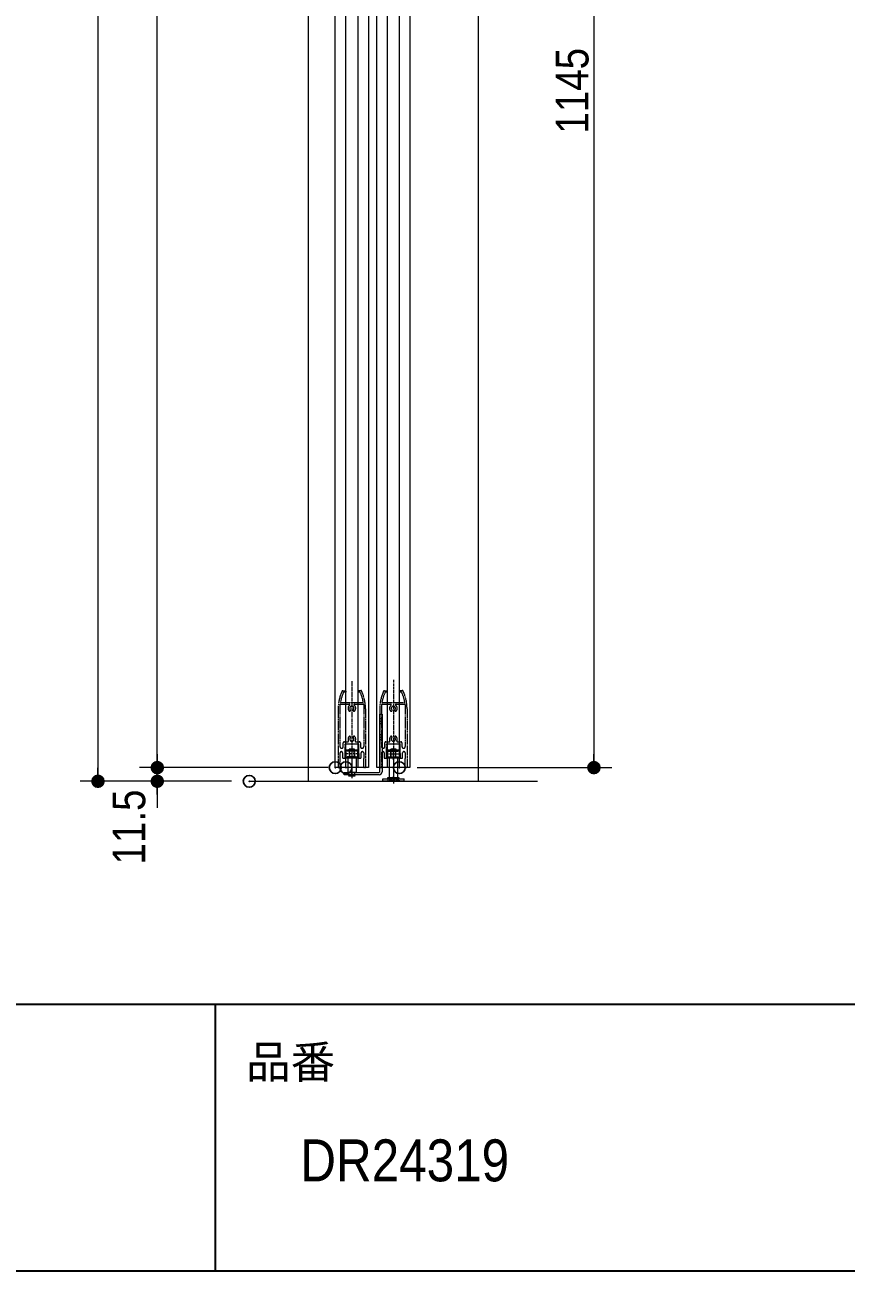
# Model space of a CAD drawing. Units: millimetres, scale not verified. Extents: x -4547 to 4547, y -2305 to 2305.
# Drawn here: x -676 to 16, y -2099 to -1048 of the extents above; entities that cross this region are included whole.
import ezdxf
from ezdxf.enums import TextEntityAlignment as Align

# ---------------------------------------------------------------- set-up
doc = ezdxf.new("R2010")
doc.units = ezdxf.units.MM
doc.header["$LTSCALE"] = 20
doc.header["$PDMODE"] = 32
doc.header["$PDSIZE"] = 10
for name, pattern in [('USER1', [2.91, 1.76, -0.4, 0.35, -0.4]), ('USER2', [10.5, 8, -0.5, 0.5, -0.5, 0.5, -0.5]), ('USER3', [1.11, 0.71, -0.4])]:
    doc.linetypes.add(name, pattern=pattern)
for name, color, linetype, lineweight in [('0-0_1図面枠', 7, 'Continuous', 20), ('0-1_3一般', 7, 'Continuous', 15), ('0-2_2寸法-1', 7, 'Continuous', 15), ('0-3_0', 7, 'Continuous', 25), ('0-5_2寸法-2', 7, 'Continuous', 15)]:
    doc.layers.add(name, color=color, linetype=linetype, lineweight=lineweight)
doc.layers.add('0-4_Defpoints', color=7, linetype='Continuous')
doc.styles.add('ＭＳ Ｐゴシック', font='')
doc.styles.get('ＭＳ Ｐゴシック').set_extended_font_data('MS PGothic')

# ---------------------------------------------------------------- blocks, each defined once
blk = doc.blocks.new('グループ-2')
at = {"layer": '0-0_1図面枠', "lineweight": 35}
for p, q in [((-60000, -37050), (60000, -37050)), ((16500, -37050), (16500, -41550))]:
    blk.add_line(p, q, dxfattribs=at)
blk.add_lwpolyline([(-60000, 41550), (60000, 41550), (60000, -41550), (-60000, -41550)], close=True, dxfattribs=at)
blk = doc.blocks.new('図面枠')
at = {"layer": '0-0_1図面枠'}
blk.add_blockref('グループ-2', (0, 0), dxfattribs=at)
at = {"layer": '0-0_1図面枠', "style": 'ＭＳ Ｐゴシック'}
blk.add_text('品番', height=550.3, dxfattribs=at).set_placement((17022.4, -38463.2), align=Align.BOTTOM_LEFT)
blk = doc.blocks.new('グループ-6')
at = {"layer": '0-1_3一般', "linetype": 'USER1'}
for p, q in [((18805.5, -31599.9), (18805.5, -33179.9)), ((19505.5, -31580.6), (19505.5, -33220.6))]:
    blk.add_line(p, q, dxfattribs=at)
at = {"layer": '0-1_3一般', "linetype": 'USER2'}
for p, q in [((18645.5, -31760), (18655.5, -31760)), ((18655.5, -31760), (18655.5, -31766)), ((18655.5, -31766), (18697.5, -31766)), ((18697.5, -31790), (18668.7, -31790)), ((18701.5, -31770), (18701.5, -31786)), ((18909.5, -31770), (18909.5, -31786)), ((18942.3, -31790), (18913.5, -31790)), ((19397.5, -31790), (19368.7, -31790)), ((19401.5, -31770), (19401.5, -31786)), ((19609.5, -31770), (19609.5, -31786)), ((19655.5, -31766), (19613.5, -31766)), ((19642.3, -31790), (19613.5, -31790)), ((19655.5, -31760), (19655.5, -31766)), ((19665.5, -31760), (19655.5, -31760)), ((18575.5, -32065.9), (18575.5, -33050)), ((18605.5, -32000), (18605.5, -32706.5)), ((18615.5, -31990), (18760.5, -31990)), ((18619.4, -31960), (18799.5, -31960)), ((18850.5, -31990), (18995.5, -31990)), ((19005.5, -32000), (19005.5, -32706.5)), ((19035.5, -32065.9), (19035.5, -33050)), ((19275.5, -32065.9), (19275.5, -33050)), ((19305.5, -32000), (19305.5, -32706.5)), ((19315.5, -31990), (19460.5, -31990)), ((19319.4, -31960), (19499.5, -31960)), ((19499.5, -31960), (19505.5, -31966)), ((19505.5, -31966), (19511.5, -31960)), ((19511.5, -31960), (19691.6, -31960)), ((19550.5, -31990), (19695.5, -31990)), ((19705.5, -32000), (19705.5, -32706.5)), ((19735.5, -32065.9), (19735.5, -33050)), ((18660.5, -32706.5), (18660.5, -32644)), ((18680.5, -32624), (18738.7, -32624)), ((18690.5, -32894), (18690.5, -32666)), ((18696.5, -32660), (18799.5, -32660)), ((18805.5, -32654), (18799.5, -32660)), ((18811.5, -32660), (18805.5, -32654)), ((18811.5, -32660), (18914.5, -32660)), ((18872.4, -32624), (18930.5, -32624)), ((18920.5, -32824), (18920.5, -32666)), ((18950.5, -32644), (18950.5, -32706.5)), ((19360.5, -32706.5), (19360.5, -32644)), ((19380.5, -32624), (19438.7, -32624)), ((19390.5, -32894), (19390.5, -32666)), ((19396.5, -32660), (19499.5, -32660)), ((19505.5, -32654), (19499.5, -32660)), ((19511.5, -32660), (19505.5, -32654)), ((19511.5, -32660), (19614.5, -32660)), ((19572.4, -32624), (19630.5, -32624)), ((19620.5, -32824), (19620.5, -32666)), ((19650.5, -32644), (19650.5, -32706.5)), ((18605.5, -32812.5), (18605.5, -33050)), ((18650.5, -32812.5), (18650.5, -32894)), ((18656.5, -32900), (18684.5, -32900)), ((18920.5, -32824), (18920.5, -32894)), ((18926.5, -32900), (18954.5, -32900)), ((18960.5, -32894), (18960.5, -32812.5)), ((19005.5, -32812.5), (19005.5, -32906)), ((19005.5, -33050), (19005.5, -32906)), ((19305.5, -32812.5), (19305.5, -33050)), ((19350.5, -32812.5), (19350.5, -32894)), ((19356.5, -32900), (19384.5, -32900)), ((19620.5, -32824), (19620.5, -32894)), ((19626.5, -32900), (19654.5, -32900)), ((19660.5, -32894), (19660.5, -32812.5)), ((19705.5, -32812.5), (19705.5, -32906)), ((19705.5, -33050), (19705.5, -32906)), ((18585.5, -33060), (18595.5, -33060)), ((19025.5, -33060), (19015.5, -33060)), ((19285.5, -33060), (19295.5, -33060)), ((19725.5, -33060), (19715.5, -33060))]:
    blk.add_line(p, q, dxfattribs=at)
for points in [[(18965.5, -31760), (18955.5, -31760), (18955.5, -31766), (18913.5, -31766)], [(19345.5, -31760), (19355.5, -31760), (19355.5, -31766), (19397.5, -31766)], [(18799.5, -31960), (18805.5, -31966), (18811.5, -31960), (18991.6, -31960)]]:
    blk.add_lwpolyline(points, dxfattribs=at)
for centre, radius, start, end in [((19275.5, -32065.9), 700, 159.33677, 180), ((19369.1, -32101.2), 770, 156.45056, 168.88762), ((19369.1, -32101.2), 800, 154.7505, 159.33677), ((18668.7, -31796), 6, 90, 156.45056), ((18697.5, -31770), 4, 0, 90), ((18697.5, -31786), 4, 270, 0), ((18913.5, -31770), 4, 90, 180), ((18913.5, -31786), 4, 180, 270), ((18942.3, -31796), 6, 23.54944, 90), ((18242, -32101.2), 770, 11.11238, 23.54944), ((18242, -32101.2), 800, 20.66323, 25.2495), ((18335.5, -32065.9), 700, 0, 20.66323), ((19975.5, -32065.9), 700, 159.33677, 180), ((20069.1, -32101.2), 770, 156.45056, 168.88762), ((20069.1, -32101.2), 800, 154.7505, 159.33677), ((19368.7, -31796), 6, 90, 156.45056), ((19397.5, -31770), 4, 0, 90), ((19397.5, -31786), 4, 270, 0), ((19613.5, -31770), 4, 90, 180), ((19613.5, -31786), 4, 180, 270), ((19642.3, -31796), 6, 23.54944, 90), ((18942, -32101.2), 770, 11.11238, 23.54944), ((18942, -32101.2), 800, 20.66323, 25.2495), ((19035.5, -32065.9), 700, 0, 20.66323), ((18615.5, -32000), 10, 90, 180), ((18619.4, -31954), 6, 168.88762, 270), ((18805.5, -32060), 65, 126.8699, 222.5424), ((18768.7, -32093.8), 15, 222.5424, 42.5424), ((18760.5, -32000), 10, 306.8699, 90), ((18805.5, -32060), 35, 317.4576, 222.5424), ((18842.4, -32093.8), 15, 137.4576, 317.4576), ((18850.5, -32000), 10, 90, 233.1301), ((18805.5, -32060), 65, 317.4576, 53.1301), ((18991.6, -31954), 6, 270, 11.11238), ((18995.5, -32000), 10, 0, 90), ((19315.5, -32000), 10, 90, 180), ((19319.4, -31954), 6, 168.88762, 270), ((19505.5, -32060), 65, 126.8699, 222.5424), ((19468.7, -32093.8), 15, 222.5424, 42.5424), ((19460.5, -32000), 10, 306.8699, 90), ((19505.5, -32060), 35, 317.4576, 222.5424), ((19542.4, -32093.8), 15, 137.4576, 317.4576), ((19550.5, -32000), 10, 90, 233.1301), ((19505.5, -32060), 65, 317.4576, 53.1301), ((19691.6, -31954), 6, 270, 11.11238), ((19695.5, -32000), 10, 0, 90), ((18805.5, -32580), 65, 137.4576, 206.95775), ((18768.7, -32546.2), 15, 317.4576, 137.4576), ((18805.5, -32580), 35, 137.4576, 42.5424), ((18842.4, -32546.2), 15, 42.5424, 222.5424), ((18805.5, -32580), 65, 333.04225, 42.5424), ((19505.5, -32580), 65, 137.4576, 206.95775), ((19468.7, -32546.2), 15, 317.4576, 137.4576), ((19505.5, -32580), 35, 137.4576, 42.5424), ((19542.4, -32546.2), 15, 42.5424, 222.5424), ((19505.5, -32580), 65, 333.04225, 42.5424), ((18633, -32706.5), 27.5, 180, 270), ((18633, -32706.5), 27.5, 270, 0), ((18680.5, -32644), 20, 90, 180), ((18696.5, -32666), 6, 90, 180), ((18738.7, -32614), 10, 270, 26.95775), ((18872.4, -32614), 10, 153.04225, 270), ((18914.5, -32666), 6, 0, 90), ((18930.5, -32644), 20, 0, 90), ((18978, -32706.5), 27.5, 180, 0), ((19333, -32706.5), 27.5, 180, 270), ((19333, -32706.5), 27.5, 270, 0), ((19380.5, -32644), 20, 90, 180), ((19396.5, -32666), 6, 90, 180), ((19438.7, -32614), 10, 270, 26.95775), ((19572.4, -32614), 10, 153.04225, 270), ((19614.5, -32666), 6, 0, 90), ((19630.5, -32644), 20, 0, 90), ((19678, -32706.5), 27.5, 180, 0), ((18628, -32812.5), 22.5, 90, 180), ((18628, -32812.5), 22.5, 0, 90), ((18656.5, -32894), 6, 180, 270), ((18684.5, -32894), 6, 270, 0), ((18926.5, -32894), 6, 180, 270), ((18954.5, -32894), 6, 270, 0), ((18983, -32812.5), 22.5, 0, 180), ((19328, -32812.5), 22.5, 90, 180), ((19328, -32812.5), 22.5, 0, 90), ((19356.5, -32894), 6, 180, 270), ((19384.5, -32894), 6, 270, 0), ((19626.5, -32894), 6, 180, 270), ((19654.5, -32894), 6, 270, 0), ((19683, -32812.5), 22.5, 0, 180), ((18585.5, -33050), 10, 180, 270), ((18595.5, -33050), 10, 270, 0), ((19015.5, -33050), 10, 180, 270), ((19025.5, -33050), 10, 270, 0), ((19285.5, -33050), 10, 180, 270), ((19295.5, -33050), 10, 270, 0), ((19715.5, -33050), 10, 180, 270), ((19725.5, -33050), 10, 270, 0)]:
    blk.add_arc(centre, radius, start, end, dxfattribs=at)
blk = doc.blocks.new('グループ-10')
at = {"layer": '0-1_3一般'}
for p, q in [((19410.5, -32770), (19420.5, -32760)), ((19410.5, -32890), (19410.5, -32770)), ((19420.5, -32760), (19425.5, -32760)), ((19425.5, -32780), (19463.5, -32780)), ((19485.5, -32750), (19460.5, -32750)), ((19465.5, -32780), (19460.5, -32750)), ((19465.5, -32880), (19465.5, -32780)), ((19525.5, -32750), (19485.5, -32750)), ((19550.5, -32750), (19525.5, -32750)), ((19545.5, -32780), (19550.5, -32750)), ((19545.5, -32880), (19545.5, -32780)), ((19547.5, -32780), (19585.5, -32780)), ((19547.5, -32880), (19547.5, -32780)), ((19548.9, -32760), (19585.5, -32760)), ((19600.5, -32770), (19590.5, -32760)), ((19600.5, -32770), (19600.5, -32890)), ((19410.5, -32890), (19420.5, -32900)), ((19435.5, -32900), (19425.5, -32900)), ((19435.5, -32880), (19465.5, -32880)), ((19435.5, -32880), (19435.5, -33230)), ((19545.5, -32880), (19575.5, -32880)), ((19547.5, -32880), (19585.5, -32880)), ((19575.5, -32880), (19575.5, -33230)), ((19590.5, -32900), (19585.5, -32900)), ((19600.5, -32890), (19590.5, -32900)), ((19325.5, -33250), (19362.3, -33250)), ((19325.5, -33290), (19325.5, -33250)), ((19362.3, -33290), (19325.5, -33290)), ((19362.3, -33250), (19455.5, -33250)), ((19445.5, -33290), (19362.3, -33290)), ((19455.5, -33230), (19435.5, -33230)), ((19455.5, -33270), (19450.5, -33290)), ((19450.5, -33290), (19475.5, -33290)), ((19455.5, -33230), (19455.5, -33270)), ((19455.5, -33250), (19555.5, -33250)), ((19575.5, -33230), (19555.5, -33230)), ((19555.5, -33270), (19555.5, -33230)), ((19555.5, -33250), (19648.7, -33250)), ((19560.5, -33290), (19555.5, -33270)), ((19648.7, -33250), (19685.5, -33250)), ((19685.5, -33290), (19648.7, -33290)), ((19685.5, -33290), (19685.5, -33250))]:
    blk.add_line(p, q, dxfattribs=at)
at = {"layer": '0-1_3一般', "linetype": 'USER2'}
for p, q in [((19462.2, -32760), (19548.9, -32760)), ((19463.5, -32780), (19547.5, -32780)), ((19575.5, -32900), (19435.5, -32900)), ((19463.5, -32880), (19547.5, -32880))]:
    blk.add_line(p, q, dxfattribs=at)
at = {"layer": '0-1_3一般', "linetype": 'USER1'}
for p, q in [((19505.5, -32710), (19505.5, -33330)), ((19505.5, -32740), (19505.5, -32730)), ((19505.5, -32920), (19505.5, -32740)), ((19505.5, -32920), (19505.5, -32740)), ((19390.5, -32830), (19620.5, -32830)), ((19505.5, -32930), (19505.5, -32920)), ((19505.5, -33280), (19505.5, -33210)), ((19505.5, -33230), (19505.5, -33310))]:
    blk.add_line(p, q, dxfattribs=at)
at = {"layer": '0-1_3一般', "linetype": 'USER3'}
for p, q in [((19455.5, -33270), (19455.5, -33230)), ((19455.5, -33290), (19555.5, -33290)), ((19555.5, -33230), (19555.5, -33270))]:
    blk.add_line(p, q, dxfattribs=at)
at = {"layer": '0-1_3一般'}
for points in [[(19425.5, -32780), (19425.5, -32760), (19462.2, -32760)], [(19425.5, -32880), (19463.5, -32880), (19463.5, -32780)], [(19525.5, -32750), (19505.5, -32761.5), (19485.5, -32750)], [(19585.5, -32780), (19585.5, -32760), (19590.5, -32760)], [(19425.5, -32880), (19425.5, -32900), (19420.5, -32900)], [(19585.5, -32880), (19585.5, -32900), (19575.5, -32900)], [(19605.5, -33250), (19605.5, -33230), (19405.5, -33230), (19405.5, -33250)], [(19648.7, -33290), (19565.5, -33290), (19445.5, -33290)], [(19535.5, -33290), (19505.5, -33272.6), (19475.5, -33290)], [(19475.5, -33290), (19535.5, -33290), (19560.5, -33290)]]:
    blk.add_lwpolyline(points, dxfattribs=at)
at = {"layer": '0-1_3一般', "linetype": 'USER3'}
blk.add_lwpolyline([(19405.5, -33290), (19405.5, -33270), (19605.5, -33270), (19605.5, -33290)], dxfattribs=at)
blk = doc.blocks.new('グループ-22')
at = {"layer": '0-1_3一般'}
for p, q in [((19275.5, -32160), (19315.5, -32160)), ((19275.5, -32506), (19275.5, -32160)), ((19275.5, -32324), (19275.5, -32236)), ((19315.5, -32160), (19315.5, -32506)), ((19315.5, -32236), (19315.5, -32324)), ((19275.5, -32594), (19275.5, -32506)), ((19315.5, -32506), (19315.5, -32594)), ((18710.5, -32770), (18720.5, -32760)), ((18710.5, -32890), (18710.5, -32770)), ((18900.5, -32770), (18710.5, -32770)), ((18720.5, -32760), (18725.5, -32760)), ((18725.5, -32760), (18885.5, -32760)), ((18763, -32760), (18760.5, -32750)), ((18785.5, -32750), (18760.5, -32750)), ((18825.5, -32750), (18785.5, -32750)), ((18850.5, -32750), (18825.5, -32750)), ((18848, -32760), (18850.5, -32750)), ((18885.5, -32760), (18890.5, -32760)), ((18900.5, -32770), (18890.5, -32760)), ((18900.5, -32770), (18900.5, -32890)), ((19275.5, -33130), (19275.5, -32594)), ((19315.5, -32594), (19315.5, -33130)), ((18710.5, -32890), (18720.5, -32900)), ((18710.5, -32890), (18900.5, -32890)), ((18725.5, -32900), (18720.5, -32900)), ((18885.5, -32900), (18725.5, -32900)), ((18735.5, -32900), (18735.5, -33140)), ((18875.5, -32900), (18875.5, -33140)), ((18890.5, -32900), (18885.5, -32900)), ((18900.5, -32890), (18890.5, -32900)), ((18675.5, -33180), (18675.5, -33140)), ((18675.5, -33140), (18755.5, -33140)), ((18755.5, -33180), (18675.5, -33180)), ((18875.5, -33140), (18735.5, -33140)), ((18755.5, -33180), (18750.5, -33200)), ((18755.5, -33140), (18855.5, -33140)), ((18855.5, -33180), (18755.5, -33180)), ((18855.5, -33140), (19265.5, -33140)), ((19265.5, -33180), (18855.5, -33180))]:
    blk.add_line(p, q, dxfattribs=at)
at = {"layer": '0-1_3一般', "linetype": 'USER3'}
for p, q in [((19315.5, -32236), (19275.5, -32236)), ((19315.5, -32324), (19275.5, -32324)), ((19315.5, -32506), (19275.5, -32506)), ((18725.5, -32780), (18725.5, -32760)), ((18763.5, -32780), (18725.5, -32780)), ((18765.5, -32770), (18763, -32760)), ((18765.5, -32880), (18765.5, -32770)), ((18805.5, -32761.5), (18785.5, -32750)), ((18825.5, -32750), (18805.5, -32761.5)), ((18845.5, -32770), (18848, -32760)), ((18845.5, -32880), (18845.5, -32770)), ((18847.5, -32780), (18847.5, -32880)), ((18885.5, -32780), (18847.5, -32780)), ((18885.5, -32780), (18885.5, -32760)), ((19315.5, -32594), (19275.5, -32594)), ((18725.5, -32880), (18725.5, -32900)), ((18763.5, -32880), (18725.5, -32880)), ((18735.5, -32880), (18765.5, -32880)), ((18735.5, -32880), (18735.5, -32900)), ((18847.5, -32880), (18763.5, -32880)), ((18885.5, -32880), (18847.5, -32880)), ((18875.5, -32880), (18875.5, -32900)), ((18885.5, -32880), (18885.5, -32900)), ((18755.5, -33140), (18755.5, -33180)), ((18755.5, -33180), (18755.5, -33140)), ((18855.5, -33180), (18855.5, -33140)), ((18855.5, -33180), (18855.5, -33140))]:
    blk.add_line(p, q, dxfattribs=at)
at = {"layer": '0-1_3一般', "linetype": 'USER1'}
for p, q in [((19315.5, -32280), (19275.5, -32280)), ((19315.5, -32550), (19275.5, -32550)), ((18805.5, -32720), (18805.5, -32761.5)), ((18805.5, -32740), (18805.5, -32920)), ((18805.5, -32761.5), (18805.5, -33240)), ((18920.5, -32830), (18690.5, -32830)), ((18805.5, -32920), (18805.5, -32930)), ((18805.5, -33180), (18805.5, -33140))]:
    blk.add_line(p, q, dxfattribs=at)
at = {"layer": '0-1_3一般', "linetype": 'USER3'}
for points in [[(18847.5, -32780), (18763.5, -32780), (18763.5, -32880)], [(18765.5, -32880), (18845.5, -32880), (18875.5, -32880)], [(18835.5, -33200), (18805.5, -33182.6), (18775.5, -33200)]]:
    blk.add_lwpolyline(points, dxfattribs=at)
at = {"layer": '0-1_3一般', "linetype": 'USER1'}
blk.add_lwpolyline([(18805.5, -32730), (18805.5, -32740), (18805.5, -32920)], dxfattribs=at)
at = {"layer": '0-1_3一般'}
blk.add_lwpolyline([(18750.5, -33200), (18860.5, -33200), (18855.5, -33180)], dxfattribs=at)
for radius in [10, 50]:
    blk.add_arc((19265.5, -33130), radius, 270, 0, dxfattribs=at)
blk = doc.blocks.new('グループ-23')
at = {"layer": '0-1_3一般'}
for p, q in [((18525.5, -33060), (18525.5, 12740)), ((18905.5, 12740), (18905.5, -33060)), ((19085.5, 12740), (19085.5, -33060)), ((19225.5, -33060), (19225.5, 12740)), ((19605.5, 12740), (19605.5, -33060)), ((18705.5, -33060), (18525.5, -33060)), ((18905.5, -33060), (18705.5, -33060)), ((19085.5, -33060), (18905.5, -33060)), ((19785.5, -33060), (19605.5, -33060))]:
    blk.add_line(p, q, dxfattribs=at)
for points in [[(18705.5, -33060), (18705.5, 12740), (18905.5, 12740), (19085.5, 12740)], [(19405.5, -33060), (19405.5, 12740), (19605.5, 12740), (19785.5, 12740), (19785.5, -33060)], [(19605.5, -33060), (19405.5, -33060), (19225.5, -33060)]]:
    blk.add_lwpolyline(points, dxfattribs=at)
blk = doc.blocks.new('グループ-33')
at = {"layer": '0-1_3一般'}
for p, q in [((18075.5, -33290), (18075.5, 14770)), ((20935.5, 14770), (20935.5, -33290))]:
    blk.add_line(p, q, dxfattribs=at)
blk.add_lwpolyline([(17075.5, -33290), (19255.5, -33290), (21935.5, -33290)], dxfattribs=at)
blk = doc.blocks.new('グループ-37')
at = {"layer": '0-1_3一般'}
for name in ['グループ-33', 'グループ-10', 'グループ-23', 'グループ-22']:
    blk.add_blockref(name, (0, 0), dxfattribs=at)
blk = doc.blocks.new('_Dot')
at = {"layer": '0-3_0'}
blk.add_line((-10, 0), (-20, 0), dxfattribs=at)
for points in [[(0, 0), (-10, 0), (-9.92, 1.25)], [(0, 0), (-9.92, -1.25), (-10, 0)], [(0, 0), (-9.92, 1.25), (-9.69, 2.49)], [(0, 0), (-9.69, -2.49), (-9.92, -1.25)], [(0, 0), (-9.69, 2.49), (-9.3, 3.68)], [(0, 0), (-9.3, -3.68), (-9.69, -2.49)], [(0, 0), (-9.3, 3.68), (-8.76, 4.82)], [(0, 0), (-8.76, -4.82), (-9.3, -3.68)], [(0, 0), (-8.76, 4.82), (-8.09, 5.88)], [(0, 0), (-8.09, -5.88), (-8.76, -4.82)], [(0, 0), (-8.09, 5.88), (-7.29, 6.85)], [(0, 0), (-7.29, -6.85), (-8.09, -5.88)], [(0, 0), (-7.29, 6.85), (-6.37, 7.71)], [(0, 0), (-6.37, -7.71), (-7.29, -6.85)], [(0, 0), (-6.37, 7.71), (-5.36, 8.44)], [(0, 0), (-5.36, -8.44), (-6.37, -7.71)], [(0, 0), (-5.36, 8.44), (-4.26, 9.05)], [(0, 0), (-4.26, -9.05), (-5.36, -8.44)], [(0, 0), (-4.26, 9.05), (-3.09, 9.51)], [(0, 0), (-3.09, -9.51), (-4.26, -9.05)], [(0, 0), (-3.09, 9.51), (-1.87, 9.82)], [(0, 0), (-1.87, -9.82), (-3.09, -9.51)], [(0, 0), (-1.87, 9.82), (-0.63, 9.98)], [(0, 0), (-0.63, -9.98), (-1.87, -9.82)], [(0, 0), (-0.63, 9.98), (0.63, 9.98)], [(0, 0), (0.63, -9.98), (-0.63, -9.98)], [(0, 0), (0.63, 9.98), (1.87, 9.82)], [(0, 0), (1.87, 9.82), (3.09, 9.51)], [(0, 0), (3.09, 9.51), (4.26, 9.05)], [(0, 0), (4.26, 9.05), (5.36, 8.44)], [(0, 0), (5.36, 8.44), (6.37, 7.71)], [(0, 0), (6.37, 7.71), (7.29, 6.85)], [(0, 0), (7.29, 6.85), (8.09, 5.88)], [(0, 0), (8.09, 5.88), (8.76, 4.82)], [(0, 0), (8.76, 4.82), (9.3, 3.68)], [(0, 0), (9.3, 3.68), (9.69, 2.49)], [(0, 0), (9.69, 2.49), (9.92, 1.25)], [(0, 0), (9.92, 1.25), (10, 0)], [(0, 0), (1.87, -9.82), (0.63, -9.98)], [(0, 0), (3.09, -9.51), (1.87, -9.82)], [(0, 0), (4.26, -9.05), (3.09, -9.51)], [(0, 0), (5.36, -8.44), (4.26, -9.05)], [(0, 0), (6.37, -7.71), (5.36, -8.44)], [(0, 0), (7.29, -6.85), (6.37, -7.71)], [(0, 0), (8.09, -5.88), (7.29, -6.85)], [(0, 0), (8.76, -4.82), (8.09, -5.88)], [(0, 0), (9.3, -3.68), (8.76, -4.82)], [(0, 0), (9.69, -2.49), (9.3, -3.68)], [(0, 0), (9.92, -1.25), (9.69, -2.49)], [(0, 0), (10, 0), (9.92, -1.25)]]:
    blk.add_solid(points, dxfattribs=at)

msp = doc.modelspace()

# ---------------------------------------------------------------- linework, layer by layer
at = {"layer": '0-2_2寸法-1'}
for p, q in [((-614.35, 652.86), (-614.35, -1674.63)), ((-564.35, -1663.13), (-564.35, 604.36)), ((-196.35, -540.64), (-196.35, -1663.13)), ((-429.35, -1674.39), (-579.35, -1674.39)), ((-345.35, -1674.39), (-181.35, -1674.39)), ((-501.85, -1685.89), (-629.35, -1685.89))]:
    msp.add_line(p, q, dxfattribs=at)
at = {"layer": '0-4_Defpoints'}
for p in [(-564.35, -1674.39), (-414.35, -1674.39), (-405.35, -1674.39), (-360.35, -1674.39), (-196.35, -1674.39), (-614.35, -1685.89), (-486.85, -1685.89)]:
    msp.add_point(p, dxfattribs=at)
at = {"layer": '0-5_2寸法-2'}
for p, q in [((-564.35, -1663.13), (-564.35, -1651.88)), ((-420.35, -1674.39), (-579.35, -1674.39)), ((-564.35, -1685.89), (-564.35, -1674.39)), ((-501.85, -1685.89), (-579.35, -1685.89)), ((-564.35, -1697.14), (-564.35, -1708.4))]:
    msp.add_line(p, q, dxfattribs=at)

# ---------------------------------------------------------------- block references
at = {"layer": '0-0_1図面枠', "xscale": 0.05, "yscale": 0.05}
msp.add_blockref('図面枠', (-1340.62, -21.39), dxfattribs=at)
at = {"layer": '0-1_3一般', "xscale": 0.05, "yscale": 0.05}
for name in ['グループ-37', 'グループ-6']:
    msp.add_blockref(name, (-1340.62, -21.39), dxfattribs=at)
at = {"layer": '0-2_2寸法-1', "xscale": 0.5627563, "yscale": 0.5627563, "rotation": 270}
for p in [(-564.35, -1674.39), (-196.35, -1674.39), (-614.35, -1685.89)]:
    msp.add_blockref('_Dot', p, dxfattribs=at)
at = {"layer": '0-5_2寸法-2', "xscale": 0.5627563, "yscale": 0.5627563}
for p, rotation in [((-564.35, -1674.39), 270), ((-564.35, -1685.89), 90)]:
    msp.add_blockref('_Dot', p, dxfattribs=dict(at, rotation=rotation))

# ---------------------------------------------------------------- texts
at = {"layer": '0-0_1図面枠', "style": 'ＭＳ Ｐゴシック', "width": 0.9}
msp.add_text('DR24319', height=35.38, dxfattribs=at).set_placement((-443.79, -2033.84), align=Align.BOTTOM_LEFT)
at = {"layer": '0-2_2寸法-1', "style": 'ＭＳ Ｐゴシック', "width": 0.9}
msp.add_text('1145', height=27.57, rotation=90, dxfattribs=at).set_placement((-192.63, -1139.78), align=Align.BOTTOM_LEFT)
at = {"layer": '0-5_2寸法-2', "style": 'ＭＳ Ｐゴシック', "width": 0.9}
msp.add_text('11.5', height=27.57, rotation=90, dxfattribs=at).set_placement((-566.21, -1756.05), align=Align.BOTTOM_LEFT)

doc.saveas('drawing.dxf')
